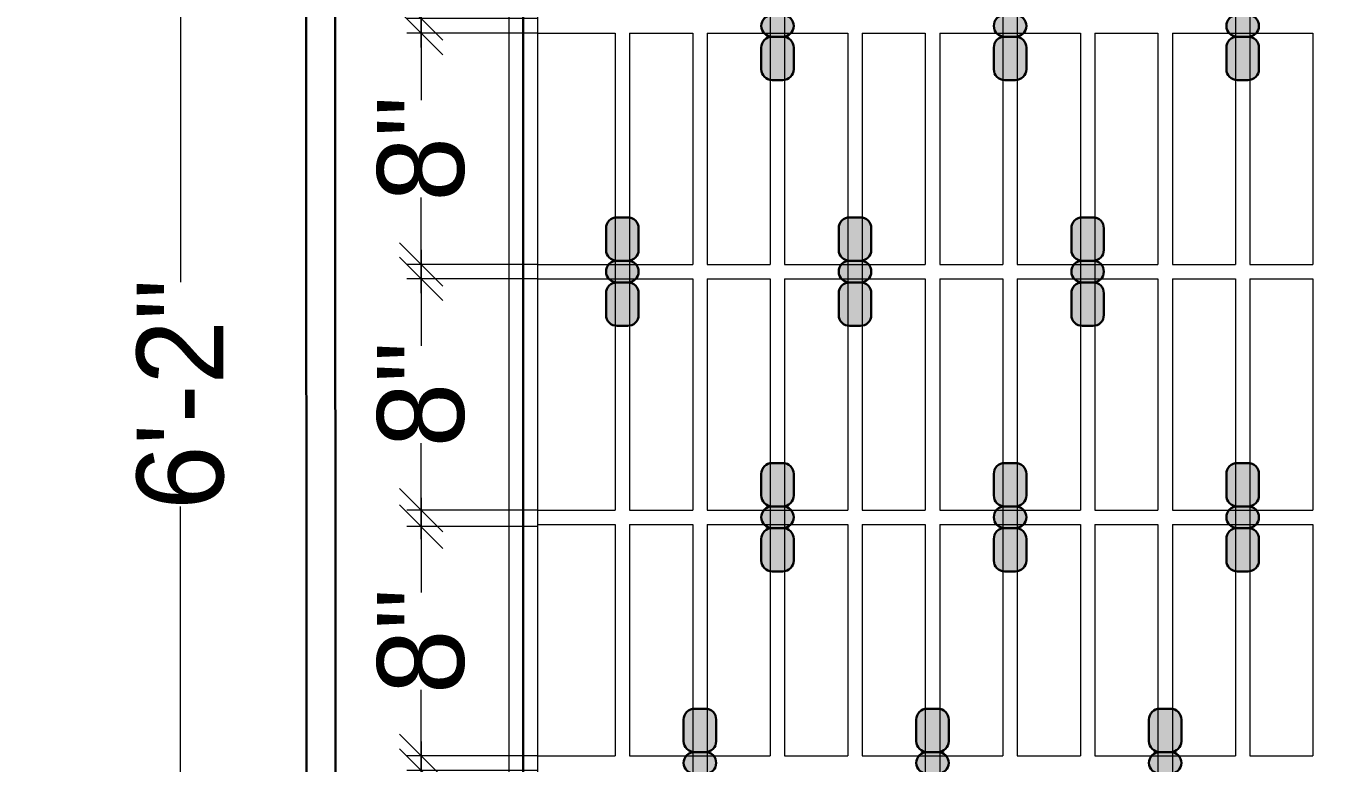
# Model space of a CAD drawing. Header units: millimetres. Extents: x 35877 to 3066687, y -650199 to -40525.
# Drawn here: x 147793.93 to 147838.66, y -180515.72 to -180490.22 of the extents above; entities that cross this region are included whole.
import ezdxf

# ---------------------------------------------------------------- set-up
doc = ezdxf.new("R2010")
doc.units = ezdxf.units.MM
doc.header["$MEASUREMENT"] = 0
doc.header["$PDMODE"] = 35
doc.linetypes.add('DASHED', pattern=[0.75, 0.5, -0.25])
doc.layers.get('Defpoints').update_dxf_attribs({"color": 220})
for name, color, linetype, lineweight in [('A8_FURNITURE', 32, 'Continuous', 30), ('Elevation 4.5', 206, 'Continuous', 5), ('FURNITURE', 32, 'Continuous', 9), ('furniture dimensions', 1, 'DASHED', 0), ('wall', 7, 'Continuous', 30)]:
    doc.layers.add(name, color=color, linetype=linetype, lineweight=lineweight)
doc.styles.add('century g', font='GOTHIC.TTF')
doc.dimstyles.new('Archana', dxfattribs={"dimtxt": 2, "dimasz": 0.75, "dimexe": 0.5, "dimexo": 0.5, "dimgap": 0, "dimtad": 0, "dimzin": 0, "dimdsep": 46, "dimlunit": 4, "dimtxsty": 'century g', "dimblk": 'OBLIQUE', "dimcen": 0, "dimdle": 1, "dimclrd": 256, "dimclre": 256, "dimclrt": 256, "dimadec": 0, "dimazin": 0, "dimtfac": 1, "dimtofl": 0, "dimtmove": 1, "dimatfit": 3, "dimfxl": 1, "dimfxlon": 1, "dimtolj": 1, "dimtzin": 0, "dimlwd": -1, "dimlwe": -1, "dimarcsym": 0})

# ---------------------------------------------------------------- blocks, each defined once
blk = doc.blocks.new('_Oblique')
at = {"layer": 'wall', "color": 0, "lineweight": -2}
blk.add_line((-0.5, -0.5), (0.5, 0.5), dxfattribs=at)
blk = doc.blocks.new('*D348')
at = {"layer": 'Defpoints', "color": 0, "linetype": 'Continuous', "lineweight": 0, "transparency": 16777216}
for p in [(147791.19, -180456.506), (147806.83, -180456.506), (147806.83, -180549.465)]:
    blk.add_point(p, dxfattribs=at)
at = {"layer": 'furniture dimensions', "color": 5, "linetype": 'Continuous', "transparency": 16777216}
for p, q in [((147791.19, -180455.506), (147791.19, -180499.117)), ((147795.19, -180456.506), (147790.69, -180456.506)), ((147791.19, -180550.465), (147791.19, -180506.853))]:
    blk.add_line(p, q, dxfattribs=at)
at = {"layer": 'furniture dimensions', "color": 5, "linetype": 'ByBlock', "transparency": 16777216}
blk.add_line((147795.19, -180549.465), (147790.69, -180549.465), dxfattribs=at)
at = {"layer": 'furniture dimensions', "color": 5, "linetype": 'Continuous', "transparency": 16777216, "xscale": 1.5, "yscale": 1.5, "zscale": 1.5}
for p, rotation in [((147791.19, -180456.506), 90), ((147791.19, -180549.465), 270)]:
    blk.add_blockref('_Oblique', p, dxfattribs=dict(at, rotation=rotation))
at = {"layer": 'furniture dimensions', "linetype": 'Continuous', "lineweight": 0, "transparency": 16777216, "insert": (147791.19, -180502.985), "char_height": 3, "attachment_point": 5, "rotation": 90, "style": 'century g'}
blk.add_mtext('\\A1;7\'-9"', dxfattribs=at)
blk = doc.blocks.new('*D350')
at = {"layer": 'Defpoints', "color": 0, "linetype": 'Continuous', "lineweight": 0, "transparency": 16777216}
for p in [(147813.63, -180465.971), (147799.281, -180539.965), (147813.846, -180539.965)]:
    blk.add_point(p, dxfattribs=at)
at = {"layer": 'furniture dimensions', "color": 5, "linetype": 'Continuous', "transparency": 16777216}
for p, q in [((147799.281, -180464.971), (147799.281, -180499.091)), ((147799.281, -180540.965), (147799.281, -180506.845)), ((147803.281, -180539.965), (147798.781, -180539.965))]:
    blk.add_line(p, q, dxfattribs=at)
at = {"layer": 'furniture dimensions', "color": 5, "linetype": 'ByBlock', "transparency": 16777216}
blk.add_line((147803.281, -180465.971), (147798.781, -180465.971), dxfattribs=at)
at = {"layer": 'furniture dimensions', "color": 5, "linetype": 'Continuous', "transparency": 16777216, "xscale": 1.5, "yscale": 1.5, "zscale": 1.5}
for p, rotation in [((147799.281, -180465.971), 90), ((147799.281, -180539.965), 270)]:
    blk.add_blockref('_Oblique', p, dxfattribs=dict(at, rotation=rotation))
at = {"layer": 'furniture dimensions', "linetype": 'Continuous', "lineweight": 0, "transparency": 16777216, "insert": (147799.281, -180502.968), "char_height": 3, "attachment_point": 5, "rotation": 90, "style": 'century g'}
blk.add_mtext('\\A1;6\'-2"', dxfattribs=at)
blk = doc.blocks.new('*D361')
at = {"layer": 'Defpoints', "color": 0, "linetype": 'Continuous', "lineweight": 0, "transparency": 16777216}
for p in [(147813.163, -180481.934), (147807.601, -180489.971), (147813.163, -180489.971)]:
    blk.add_point(p, dxfattribs=at)
at = {"layer": 'furniture dimensions', "color": 5, "linetype": 'Continuous', "transparency": 16777216}
for p, q in [((147807.601, -180480.934), (147807.601, -180484.269)), ((147807.601, -180490.971), (147807.601, -180487.636)), ((147811.601, -180489.971), (147807.101, -180489.971))]:
    blk.add_line(p, q, dxfattribs=at)
at = {"layer": 'furniture dimensions', "color": 5, "linetype": 'ByBlock', "transparency": 16777216}
blk.add_line((147811.601, -180481.934), (147807.101, -180481.934), dxfattribs=at)
at = {"layer": 'furniture dimensions', "color": 5, "linetype": 'Continuous', "transparency": 16777216, "xscale": 1.5, "yscale": 1.5, "zscale": 1.5}
for p, rotation in [((147807.601, -180481.934), 90), ((147807.601, -180489.971), 270)]:
    blk.add_blockref('_Oblique', p, dxfattribs=dict(at, rotation=rotation))
at = {"layer": 'furniture dimensions', "linetype": 'Continuous', "lineweight": 0, "transparency": 16777216, "insert": (147807.601, -180485.952), "char_height": 3, "attachment_point": 5, "rotation": 90, "style": 'century g'}
blk.add_mtext('\\A1;8"', dxfattribs=at)
blk = doc.blocks.new('*D362')
at = {"layer": 'Defpoints', "color": 0, "linetype": 'Continuous', "lineweight": 0, "transparency": 16777216}
for p in [(147812.971, -180481.971), (147807.601, -180489.971), (147812.971, -180489.971)]:
    blk.add_point(p, dxfattribs=at)
at = {"layer": 'furniture dimensions', "color": 5, "linetype": 'Continuous', "transparency": 16777216}
for p, q in [((147807.601, -180480.971), (147807.601, -180484.287)), ((147807.601, -180490.971), (147807.601, -180487.654)), ((147811.601, -180489.971), (147807.101, -180489.971))]:
    blk.add_line(p, q, dxfattribs=at)
at = {"layer": 'furniture dimensions', "color": 5, "linetype": 'ByBlock', "transparency": 16777216}
blk.add_line((147811.601, -180481.971), (147807.101, -180481.971), dxfattribs=at)
at = {"layer": 'furniture dimensions', "color": 5, "linetype": 'Continuous', "transparency": 16777216, "xscale": 1.5, "yscale": 1.5, "zscale": 1.5}
for p, rotation in [((147807.601, -180481.971), 90), ((147807.601, -180489.971), 270)]:
    blk.add_blockref('_Oblique', p, dxfattribs=dict(at, rotation=rotation))
at = {"layer": 'furniture dimensions', "linetype": 'Continuous', "lineweight": 0, "transparency": 16777216, "insert": (147807.601, -180485.971), "char_height": 3, "attachment_point": 5, "rotation": 90, "style": 'century g'}
blk.add_mtext('\\A1;8"', dxfattribs=at)
blk = doc.blocks.new('*D363')
at = {"layer": 'Defpoints', "color": 0, "linetype": 'Continuous', "lineweight": 0, "transparency": 16777216}
for p in [(147812.971, -180490.471), (147807.601, -180498.471), (147812.971, -180498.471)]:
    blk.add_point(p, dxfattribs=at)
at = {"layer": 'furniture dimensions', "color": 5, "linetype": 'Continuous', "transparency": 16777216}
for p, q in [((147807.601, -180489.471), (147807.601, -180492.787)), ((147807.601, -180499.471), (147807.601, -180496.154)), ((147811.601, -180498.471), (147807.101, -180498.471))]:
    blk.add_line(p, q, dxfattribs=at)
at = {"layer": 'furniture dimensions', "color": 5, "linetype": 'ByBlock', "transparency": 16777216}
blk.add_line((147811.601, -180490.471), (147807.101, -180490.471), dxfattribs=at)
at = {"layer": 'furniture dimensions', "color": 5, "linetype": 'Continuous', "transparency": 16777216, "xscale": 1.5, "yscale": 1.5, "zscale": 1.5}
for p, rotation in [((147807.601, -180490.471), 90), ((147807.601, -180498.471), 270)]:
    blk.add_blockref('_Oblique', p, dxfattribs=dict(at, rotation=rotation))
at = {"layer": 'furniture dimensions', "linetype": 'Continuous', "lineweight": 0, "transparency": 16777216, "insert": (147807.601, -180494.471), "char_height": 3, "attachment_point": 5, "rotation": 90, "style": 'century g'}
blk.add_mtext('\\A1;8"', dxfattribs=at)
blk = doc.blocks.new('*D364')
at = {"layer": 'Defpoints', "color": 0, "linetype": 'Continuous', "lineweight": 0, "transparency": 16777216}
for p in [(147812.943, -180498.971), (147807.601, -180506.971), (147812.971, -180506.971)]:
    blk.add_point(p, dxfattribs=at)
at = {"layer": 'furniture dimensions', "color": 5, "linetype": 'Continuous', "transparency": 16777216}
for p, q in [((147807.601, -180497.971), (147807.601, -180501.287)), ((147807.601, -180507.971), (147807.601, -180504.654)), ((147811.601, -180506.971), (147807.101, -180506.971))]:
    blk.add_line(p, q, dxfattribs=at)
at = {"layer": 'furniture dimensions', "color": 5, "linetype": 'ByBlock', "transparency": 16777216}
blk.add_line((147811.601, -180498.971), (147807.101, -180498.971), dxfattribs=at)
at = {"layer": 'furniture dimensions', "color": 5, "linetype": 'Continuous', "transparency": 16777216, "xscale": 1.5, "yscale": 1.5, "zscale": 1.5}
for p, rotation in [((147807.601, -180498.971), 90), ((147807.601, -180506.971), 270)]:
    blk.add_blockref('_Oblique', p, dxfattribs=dict(at, rotation=rotation))
at = {"layer": 'furniture dimensions', "linetype": 'Continuous', "lineweight": 0, "transparency": 16777216, "insert": (147807.601, -180502.971), "char_height": 3, "attachment_point": 5, "rotation": 90, "style": 'century g'}
blk.add_mtext('\\A1;8"', dxfattribs=at)
blk = doc.blocks.new('*D365')
at = {"layer": 'Defpoints', "color": 0, "linetype": 'Continuous', "lineweight": 0, "transparency": 16777216}
for p in [(147813.234, -180507.542), (147807.601, -180515.471), (147812.971, -180515.471)]:
    blk.add_point(p, dxfattribs=at)
at = {"layer": 'furniture dimensions', "color": 5, "linetype": 'Continuous', "transparency": 16777216}
for p, q in [((147807.601, -180506.542), (147807.601, -180509.823)), ((147807.601, -180516.471), (147807.601, -180513.19)), ((147811.601, -180515.471), (147807.101, -180515.471))]:
    blk.add_line(p, q, dxfattribs=at)
at = {"layer": 'furniture dimensions', "color": 5, "linetype": 'ByBlock', "transparency": 16777216}
blk.add_line((147811.601, -180507.542), (147807.101, -180507.542), dxfattribs=at)
at = {"layer": 'furniture dimensions', "color": 5, "linetype": 'Continuous', "transparency": 16777216, "xscale": 1.5, "yscale": 1.5, "zscale": 1.5}
for p, rotation in [((147807.601, -180507.542), 90), ((147807.601, -180515.471), 270)]:
    blk.add_blockref('_Oblique', p, dxfattribs=dict(at, rotation=rotation))
at = {"layer": 'furniture dimensions', "linetype": 'Continuous', "lineweight": 0, "transparency": 16777216, "insert": (147807.601, -180511.506), "char_height": 3, "attachment_point": 5, "rotation": 90, "style": 'century g'}
blk.add_mtext('\\A1;8"', dxfattribs=at)
blk = doc.blocks.new('*D366')
at = {"layer": 'Defpoints', "color": 0, "linetype": 'Continuous', "lineweight": 0, "transparency": 16777216}
for p in [(147812.971, -180515.971), (147807.601, -180523.971), (147812.971, -180523.971)]:
    blk.add_point(p, dxfattribs=at)
at = {"layer": 'furniture dimensions', "color": 5, "linetype": 'Continuous', "transparency": 16777216}
for p, q in [((147807.601, -180514.971), (147807.601, -180518.287)), ((147807.601, -180524.971), (147807.601, -180521.654)), ((147811.601, -180523.971), (147807.101, -180523.971))]:
    blk.add_line(p, q, dxfattribs=at)
at = {"layer": 'furniture dimensions', "color": 5, "linetype": 'ByBlock', "transparency": 16777216}
blk.add_line((147811.601, -180515.971), (147807.101, -180515.971), dxfattribs=at)
at = {"layer": 'furniture dimensions', "color": 5, "linetype": 'Continuous', "transparency": 16777216, "xscale": 1.5, "yscale": 1.5, "zscale": 1.5}
for p, rotation in [((147807.601, -180515.971), 90), ((147807.601, -180523.971), 270)]:
    blk.add_blockref('_Oblique', p, dxfattribs=dict(at, rotation=rotation))
at = {"layer": 'furniture dimensions', "linetype": 'Continuous', "lineweight": 0, "transparency": 16777216, "insert": (147807.601, -180519.971), "char_height": 3, "attachment_point": 5, "rotation": 90, "style": 'century g'}
blk.add_mtext('\\A1;8"', dxfattribs=at)

msp = doc.modelspace()

# ---------------------------------------------------------------- hatches: boundary and pattern name
at = {"layer": 'A8_FURNITURE', "lineweight": 0, "true_color": 0x939598, "transparency": 33554687}
h = msp.add_hatch(color=252, dxfattribs=at)
h.dxf.hatch_style = 1
edge = h.paths.add_edge_path()
edge.add_line((147819.739, -180488.346), (147820.114, -180488.346))
edge.add_arc((147820.114, -180488.721), 0.375, 0, 90, ccw=False)
edge.add_line((147820.489, -180488.721), (147820.489, -180489.471))
edge.add_arc((147820.114, -180489.471), 0.375, -90, 0, ccw=False)
edge.add_line((147820.114, -180489.846), (147819.739, -180489.846))
edge.add_arc((147819.739, -180489.471), 0.375, 180, 270, ccw=False)
edge.add_line((147819.364, -180489.471), (147819.364, -180488.721))
edge.add_arc((147819.739, -180488.721), 0.375, 90, 180, ccw=False)
edge = h.paths.add_edge_path()
edge.add_line((147819.739, -180489.846), (147820.114, -180489.846))
edge.add_arc((147820.114, -180490.221), 0.375, 0, 90, ccw=False)
edge.add_arc((147820.114, -180490.221), 0.375, -90, 0, ccw=False)
edge.add_line((147820.114, -180490.596), (147819.739, -180490.596))
edge.add_arc((147819.739, -180490.221), 0.375, 180, 270, ccw=False)
edge.add_arc((147819.739, -180490.221), 0.375, 90, 180, ccw=False)
edge = h.paths.add_edge_path()
edge.add_line((147819.739, -180490.596), (147820.114, -180490.596))
edge.add_arc((147820.114, -180490.971), 0.375, 0, 90, ccw=False)
edge.add_line((147820.489, -180490.971), (147820.489, -180491.721))
edge.add_arc((147820.114, -180491.721), 0.375, -90, 0, ccw=False)
edge.add_line((147820.114, -180492.096), (147819.739, -180492.096))
edge.add_arc((147819.739, -180491.721), 0.375, 180, 270, ccw=False)
edge.add_line((147819.364, -180491.721), (147819.364, -180490.971))
edge.add_arc((147819.739, -180490.971), 0.375, 90, 180, ccw=False)
h = msp.add_hatch(color=252, dxfattribs=at)
h.dxf.hatch_style = 1
edge = h.paths.add_edge_path()
edge.add_line((147827.786, -180488.346), (147828.161, -180488.346))
edge.add_arc((147828.161, -180488.721), 0.375, 0, 90, ccw=False)
edge.add_line((147828.536, -180488.721), (147828.536, -180489.471))
edge.add_arc((147828.161, -180489.471), 0.375, -90, 0, ccw=False)
edge.add_line((147828.161, -180489.846), (147827.786, -180489.846))
edge.add_arc((147827.786, -180489.471), 0.375, 180, 270, ccw=False)
edge.add_line((147827.411, -180489.471), (147827.411, -180488.721))
edge.add_arc((147827.786, -180488.721), 0.375, 90, 180, ccw=False)
edge = h.paths.add_edge_path()
edge.add_line((147827.786, -180489.846), (147828.161, -180489.846))
edge.add_arc((147828.161, -180490.221), 0.375, 0, 90, ccw=False)
edge.add_arc((147828.161, -180490.221), 0.375, -90, 0, ccw=False)
edge.add_line((147828.161, -180490.596), (147827.786, -180490.596))
edge.add_arc((147827.786, -180490.221), 0.375, 180, 270, ccw=False)
edge.add_arc((147827.786, -180490.221), 0.375, 90, 180, ccw=False)
edge = h.paths.add_edge_path()
edge.add_line((147827.786, -180490.596), (147828.161, -180490.596))
edge.add_arc((147828.161, -180490.971), 0.375, 0, 90, ccw=False)
edge.add_line((147828.536, -180490.971), (147828.536, -180491.721))
edge.add_arc((147828.161, -180491.721), 0.375, -90, 0, ccw=False)
edge.add_line((147828.161, -180492.096), (147827.786, -180492.096))
edge.add_arc((147827.786, -180491.721), 0.375, 180, 270, ccw=False)
edge.add_line((147827.411, -180491.721), (147827.411, -180490.971))
edge.add_arc((147827.786, -180490.971), 0.375, 90, 180, ccw=False)
h = msp.add_hatch(color=252, dxfattribs=at)
h.dxf.hatch_style = 1
edge = h.paths.add_edge_path()
edge.add_line((147835.832, -180488.346), (147836.207, -180488.346))
edge.add_arc((147836.207, -180488.721), 0.375, 0, 90, ccw=False)
edge.add_line((147836.582, -180488.721), (147836.582, -180489.471))
edge.add_arc((147836.207, -180489.471), 0.375, -90, 0, ccw=False)
edge.add_line((147836.207, -180489.846), (147835.832, -180489.846))
edge.add_arc((147835.832, -180489.471), 0.375, 180, 270, ccw=False)
edge.add_line((147835.457, -180489.471), (147835.457, -180488.721))
edge.add_arc((147835.832, -180488.721), 0.375, 90, 180, ccw=False)
edge = h.paths.add_edge_path()
edge.add_line((147835.832, -180489.846), (147836.207, -180489.846))
edge.add_arc((147836.207, -180490.221), 0.375, 0, 90, ccw=False)
edge.add_arc((147836.207, -180490.221), 0.375, -90, 0, ccw=False)
edge.add_line((147836.207, -180490.596), (147835.832, -180490.596))
edge.add_arc((147835.832, -180490.221), 0.375, 180, 270, ccw=False)
edge.add_arc((147835.832, -180490.221), 0.375, 90, 180, ccw=False)
edge = h.paths.add_edge_path()
edge.add_line((147835.832, -180490.596), (147836.207, -180490.596))
edge.add_arc((147836.207, -180490.971), 0.375, 0, 90, ccw=False)
edge.add_line((147836.582, -180490.971), (147836.582, -180491.721))
edge.add_arc((147836.207, -180491.721), 0.375, -90, 0, ccw=False)
edge.add_line((147836.207, -180492.096), (147835.832, -180492.096))
edge.add_arc((147835.832, -180491.721), 0.375, 180, 270, ccw=False)
edge.add_line((147835.457, -180491.721), (147835.457, -180490.971))
edge.add_arc((147835.832, -180490.971), 0.375, 90, 180, ccw=False)
h = msp.add_hatch(color=252, dxfattribs=at)
h.dxf.hatch_style = 1
edge = h.paths.add_edge_path()
edge.add_line((147814.375, -180496.846), (147814.75, -180496.846))
edge.add_arc((147814.75, -180497.221), 0.375, 0, 90, ccw=False)
edge.add_line((147815.125, -180497.221), (147815.125, -180497.971))
edge.add_arc((147814.75, -180497.971), 0.375, -90, 0, ccw=False)
edge.add_line((147814.75, -180498.346), (147814.375, -180498.346))
edge.add_arc((147814.375, -180497.971), 0.375, 180, 270, ccw=False)
edge.add_line((147814, -180497.971), (147814, -180497.221))
edge.add_arc((147814.375, -180497.221), 0.375, 90, 180, ccw=False)
edge = h.paths.add_edge_path()
edge.add_line((147814.375, -180498.346), (147814.75, -180498.346))
edge.add_arc((147814.75, -180498.721), 0.375, 0, 90, ccw=False)
edge.add_arc((147814.75, -180498.721), 0.375, -90, 0, ccw=False)
edge.add_line((147814.75, -180499.096), (147814.375, -180499.096))
edge.add_arc((147814.375, -180498.721), 0.375, 180, 270, ccw=False)
edge.add_arc((147814.375, -180498.721), 0.375, 90, 180, ccw=False)
edge = h.paths.add_edge_path()
edge.add_line((147814.375, -180499.096), (147814.75, -180499.096))
edge.add_arc((147814.75, -180499.471), 0.375, 0, 90, ccw=False)
edge.add_line((147815.125, -180499.471), (147815.125, -180500.221))
edge.add_arc((147814.75, -180500.221), 0.375, -90, 0, ccw=False)
edge.add_line((147814.75, -180500.596), (147814.375, -180500.596))
edge.add_arc((147814.375, -180500.221), 0.375, 180, 270, ccw=False)
edge.add_line((147814, -180500.221), (147814, -180499.471))
edge.add_arc((147814.375, -180499.471), 0.375, 90, 180, ccw=False)
h = msp.add_hatch(color=252, dxfattribs=at)
h.dxf.hatch_style = 1
edge = h.paths.add_edge_path()
edge.add_line((147822.422, -180496.846), (147822.797, -180496.846))
edge.add_arc((147822.797, -180497.221), 0.375, 0, 90, ccw=False)
edge.add_line((147823.172, -180497.221), (147823.172, -180497.971))
edge.add_arc((147822.797, -180497.971), 0.375, -90, 0, ccw=False)
edge.add_line((147822.797, -180498.346), (147822.422, -180498.346))
edge.add_arc((147822.422, -180497.971), 0.375, 180, 270, ccw=False)
edge.add_line((147822.047, -180497.971), (147822.047, -180497.221))
edge.add_arc((147822.422, -180497.221), 0.375, 90, 180, ccw=False)
edge = h.paths.add_edge_path()
edge.add_line((147822.422, -180498.346), (147822.797, -180498.346))
edge.add_arc((147822.797, -180498.721), 0.375, 0, 90, ccw=False)
edge.add_arc((147822.797, -180498.721), 0.375, -90, 0, ccw=False)
edge.add_line((147822.797, -180499.096), (147822.422, -180499.096))
edge.add_arc((147822.422, -180498.721), 0.375, 180, 270, ccw=False)
edge.add_arc((147822.422, -180498.721), 0.375, 90, 180, ccw=False)
edge = h.paths.add_edge_path()
edge.add_line((147822.422, -180499.096), (147822.797, -180499.096))
edge.add_arc((147822.797, -180499.471), 0.375, 0, 90, ccw=False)
edge.add_line((147823.172, -180499.471), (147823.172, -180500.221))
edge.add_arc((147822.797, -180500.221), 0.375, -90, 0, ccw=False)
edge.add_line((147822.797, -180500.596), (147822.422, -180500.596))
edge.add_arc((147822.422, -180500.221), 0.375, 180, 270, ccw=False)
edge.add_line((147822.047, -180500.221), (147822.047, -180499.471))
edge.add_arc((147822.422, -180499.471), 0.375, 90, 180, ccw=False)
h = msp.add_hatch(color=252, dxfattribs=at)
h.dxf.hatch_style = 1
edge = h.paths.add_edge_path()
edge.add_line((147830.468, -180496.846), (147830.843, -180496.846))
edge.add_arc((147830.843, -180497.221), 0.375, 0, 90, ccw=False)
edge.add_line((147831.218, -180497.221), (147831.218, -180497.971))
edge.add_arc((147830.843, -180497.971), 0.375, -90, 0, ccw=False)
edge.add_line((147830.843, -180498.346), (147830.468, -180498.346))
edge.add_arc((147830.468, -180497.971), 0.375, 180, 270, ccw=False)
edge.add_line((147830.093, -180497.971), (147830.093, -180497.221))
edge.add_arc((147830.468, -180497.221), 0.375, 90, 180, ccw=False)
edge = h.paths.add_edge_path()
edge.add_line((147830.468, -180498.346), (147830.843, -180498.346))
edge.add_arc((147830.843, -180498.721), 0.375, 0, 90, ccw=False)
edge.add_arc((147830.843, -180498.721), 0.375, -90, 0, ccw=False)
edge.add_line((147830.843, -180499.096), (147830.468, -180499.096))
edge.add_arc((147830.468, -180498.721), 0.375, 180, 270, ccw=False)
edge.add_arc((147830.468, -180498.721), 0.375, 90, 180, ccw=False)
edge = h.paths.add_edge_path()
edge.add_line((147830.468, -180499.096), (147830.843, -180499.096))
edge.add_arc((147830.843, -180499.471), 0.375, 0, 90, ccw=False)
edge.add_line((147831.218, -180499.471), (147831.218, -180500.221))
edge.add_arc((147830.843, -180500.221), 0.375, -90, 0, ccw=False)
edge.add_line((147830.843, -180500.596), (147830.468, -180500.596))
edge.add_arc((147830.468, -180500.221), 0.375, 180, 270, ccw=False)
edge.add_line((147830.093, -180500.221), (147830.093, -180499.471))
edge.add_arc((147830.468, -180499.471), 0.375, 90, 180, ccw=False)
h = msp.add_hatch(color=252, dxfattribs=at)
h.dxf.hatch_style = 1
edge = h.paths.add_edge_path()
edge.add_line((147819.739, -180509.09), (147820.114, -180509.09))
edge.add_arc((147820.114, -180508.715), 0.375, 270, 360)
edge.add_line((147820.489, -180508.715), (147820.489, -180507.965))
edge.add_arc((147820.114, -180507.965), 0.375, 360, 450)
edge.add_line((147820.114, -180507.59), (147819.739, -180507.59))
edge.add_arc((147819.739, -180507.965), 0.375, 90, 180)
edge.add_line((147819.364, -180507.965), (147819.364, -180508.715))
edge.add_arc((147819.739, -180508.715), 0.375, 180, 270)
edge = h.paths.add_edge_path()
edge.add_line((147819.739, -180507.59), (147820.114, -180507.59))
edge.add_arc((147820.114, -180507.215), 0.375, 270, 360)
edge.add_arc((147820.114, -180507.215), 0.375, 360, 450)
edge.add_line((147820.114, -180506.84), (147819.739, -180506.84))
edge.add_arc((147819.739, -180507.215), 0.375, 90, 180)
edge.add_arc((147819.739, -180507.215), 0.375, 180, 270)
edge = h.paths.add_edge_path()
edge.add_line((147819.739, -180506.84), (147820.114, -180506.84))
edge.add_arc((147820.114, -180506.465), 0.375, 270, 360)
edge.add_line((147820.489, -180506.465), (147820.489, -180505.715))
edge.add_arc((147820.114, -180505.715), 0.375, 360, 450)
edge.add_line((147820.114, -180505.34), (147819.739, -180505.34))
edge.add_arc((147819.739, -180505.715), 0.375, 90, 180)
edge.add_line((147819.364, -180505.715), (147819.364, -180506.465))
edge.add_arc((147819.739, -180506.465), 0.375, 180, 270)
h = msp.add_hatch(color=252, dxfattribs=at)
h.dxf.hatch_style = 1
edge = h.paths.add_edge_path()
edge.add_line((147827.786, -180509.09), (147828.161, -180509.09))
edge.add_arc((147828.161, -180508.715), 0.375, 270, 360)
edge.add_line((147828.536, -180508.715), (147828.536, -180507.965))
edge.add_arc((147828.161, -180507.965), 0.375, 360, 450)
edge.add_line((147828.161, -180507.59), (147827.786, -180507.59))
edge.add_arc((147827.786, -180507.965), 0.375, 90, 180)
edge.add_line((147827.411, -180507.965), (147827.411, -180508.715))
edge.add_arc((147827.786, -180508.715), 0.375, 180, 270)
edge = h.paths.add_edge_path()
edge.add_line((147827.786, -180507.59), (147828.161, -180507.59))
edge.add_arc((147828.161, -180507.215), 0.375, 270, 360)
edge.add_arc((147828.161, -180507.215), 0.375, 360, 450)
edge.add_line((147828.161, -180506.84), (147827.786, -180506.84))
edge.add_arc((147827.786, -180507.215), 0.375, 90, 180)
edge.add_arc((147827.786, -180507.215), 0.375, 180, 270)
edge = h.paths.add_edge_path()
edge.add_line((147827.786, -180506.84), (147828.161, -180506.84))
edge.add_arc((147828.161, -180506.465), 0.375, 270, 360)
edge.add_line((147828.536, -180506.465), (147828.536, -180505.715))
edge.add_arc((147828.161, -180505.715), 0.375, 360, 450)
edge.add_line((147828.161, -180505.34), (147827.786, -180505.34))
edge.add_arc((147827.786, -180505.715), 0.375, 90, 180)
edge.add_line((147827.411, -180505.715), (147827.411, -180506.465))
edge.add_arc((147827.786, -180506.465), 0.375, 180, 270)
h = msp.add_hatch(color=252, dxfattribs=at)
h.dxf.hatch_style = 1
edge = h.paths.add_edge_path()
edge.add_line((147835.832, -180509.09), (147836.207, -180509.09))
edge.add_arc((147836.207, -180508.715), 0.375, 270, 360)
edge.add_line((147836.582, -180508.715), (147836.582, -180507.965))
edge.add_arc((147836.207, -180507.965), 0.375, 360, 450)
edge.add_line((147836.207, -180507.59), (147835.832, -180507.59))
edge.add_arc((147835.832, -180507.965), 0.375, 90, 180)
edge.add_line((147835.457, -180507.965), (147835.457, -180508.715))
edge.add_arc((147835.832, -180508.715), 0.375, 180, 270)
edge = h.paths.add_edge_path()
edge.add_line((147835.832, -180507.59), (147836.207, -180507.59))
edge.add_arc((147836.207, -180507.215), 0.375, 270, 360)
edge.add_arc((147836.207, -180507.215), 0.375, 360, 450)
edge.add_line((147836.207, -180506.84), (147835.832, -180506.84))
edge.add_arc((147835.832, -180507.215), 0.375, 90, 180)
edge.add_arc((147835.832, -180507.215), 0.375, 180, 270)
edge = h.paths.add_edge_path()
edge.add_line((147835.832, -180506.84), (147836.207, -180506.84))
edge.add_arc((147836.207, -180506.465), 0.375, 270, 360)
edge.add_line((147836.582, -180506.465), (147836.582, -180505.715))
edge.add_arc((147836.207, -180505.715), 0.375, 360, 450)
edge.add_line((147836.207, -180505.34), (147835.832, -180505.34))
edge.add_arc((147835.832, -180505.715), 0.375, 90, 180)
edge.add_line((147835.457, -180505.715), (147835.457, -180506.465))
edge.add_arc((147835.832, -180506.465), 0.375, 180, 270)
h = msp.add_hatch(color=252, dxfattribs=at)
h.dxf.hatch_style = 1
edge = h.paths.add_edge_path()
edge.add_line((147817.057, -180517.59), (147817.432, -180517.59))
edge.add_arc((147817.432, -180517.215), 0.375, 270, 360)
edge.add_line((147817.807, -180517.215), (147817.807, -180516.465))
edge.add_arc((147817.432, -180516.465), 0.375, 360, 450)
edge.add_line((147817.432, -180516.09), (147817.057, -180516.09))
edge.add_arc((147817.057, -180516.465), 0.375, 90, 180)
edge.add_line((147816.682, -180516.465), (147816.682, -180517.215))
edge.add_arc((147817.057, -180517.215), 0.375, 180, 270)
edge = h.paths.add_edge_path()
edge.add_line((147817.057, -180516.09), (147817.432, -180516.09))
edge.add_arc((147817.432, -180515.715), 0.375, 270, 360)
edge.add_arc((147817.432, -180515.715), 0.375, 360, 450)
edge.add_line((147817.432, -180515.34), (147817.057, -180515.34))
edge.add_arc((147817.057, -180515.715), 0.375, 90, 180)
edge.add_arc((147817.057, -180515.715), 0.375, 180, 270)
edge = h.paths.add_edge_path()
edge.add_line((147817.057, -180515.34), (147817.432, -180515.34))
edge.add_arc((147817.432, -180514.965), 0.375, 270, 360)
edge.add_line((147817.807, -180514.965), (147817.807, -180514.215))
edge.add_arc((147817.432, -180514.215), 0.375, 360, 450)
edge.add_line((147817.432, -180513.84), (147817.057, -180513.84))
edge.add_arc((147817.057, -180514.215), 0.375, 90, 180)
edge.add_line((147816.682, -180514.215), (147816.682, -180514.965))
edge.add_arc((147817.057, -180514.965), 0.375, 180, 270)
h = msp.add_hatch(color=252, dxfattribs=at)
h.dxf.hatch_style = 1
edge = h.paths.add_edge_path()
edge.add_line((147825.104, -180517.59), (147825.479, -180517.59))
edge.add_arc((147825.479, -180517.215), 0.375, 270, 360)
edge.add_line((147825.854, -180517.215), (147825.854, -180516.465))
edge.add_arc((147825.479, -180516.465), 0.375, 360, 450)
edge.add_line((147825.479, -180516.09), (147825.104, -180516.09))
edge.add_arc((147825.104, -180516.465), 0.375, 90, 180)
edge.add_line((147824.729, -180516.465), (147824.729, -180517.215))
edge.add_arc((147825.104, -180517.215), 0.375, 180, 270)
edge = h.paths.add_edge_path()
edge.add_line((147825.104, -180516.09), (147825.479, -180516.09))
edge.add_arc((147825.479, -180515.715), 0.375, 270, 360)
edge.add_arc((147825.479, -180515.715), 0.375, 360, 450)
edge.add_line((147825.479, -180515.34), (147825.104, -180515.34))
edge.add_arc((147825.104, -180515.715), 0.375, 90, 180)
edge.add_arc((147825.104, -180515.715), 0.375, 180, 270)
edge = h.paths.add_edge_path()
edge.add_line((147825.104, -180515.34), (147825.479, -180515.34))
edge.add_arc((147825.479, -180514.965), 0.375, 270, 360)
edge.add_line((147825.854, -180514.965), (147825.854, -180514.215))
edge.add_arc((147825.479, -180514.215), 0.375, 360, 450)
edge.add_line((147825.479, -180513.84), (147825.104, -180513.84))
edge.add_arc((147825.104, -180514.215), 0.375, 90, 180)
edge.add_line((147824.729, -180514.215), (147824.729, -180514.965))
edge.add_arc((147825.104, -180514.965), 0.375, 180, 270)
h = msp.add_hatch(color=252, dxfattribs=at)
h.dxf.hatch_style = 1
edge = h.paths.add_edge_path()
edge.add_line((147833.15, -180517.59), (147833.525, -180517.59))
edge.add_arc((147833.525, -180517.215), 0.375, 270, 360)
edge.add_line((147833.9, -180517.215), (147833.9, -180516.465))
edge.add_arc((147833.525, -180516.465), 0.375, 360, 450)
edge.add_line((147833.525, -180516.09), (147833.15, -180516.09))
edge.add_arc((147833.15, -180516.465), 0.375, 90, 180)
edge.add_line((147832.775, -180516.465), (147832.775, -180517.215))
edge.add_arc((147833.15, -180517.215), 0.375, 180, 270)
edge = h.paths.add_edge_path()
edge.add_line((147833.15, -180516.09), (147833.525, -180516.09))
edge.add_arc((147833.525, -180515.715), 0.375, 270, 360)
edge.add_arc((147833.525, -180515.715), 0.375, 360, 450)
edge.add_line((147833.525, -180515.34), (147833.15, -180515.34))
edge.add_arc((147833.15, -180515.715), 0.375, 90, 180)
edge.add_arc((147833.15, -180515.715), 0.375, 180, 270)
edge = h.paths.add_edge_path()
edge.add_line((147833.15, -180515.34), (147833.525, -180515.34))
edge.add_arc((147833.525, -180514.965), 0.375, 270, 360)
edge.add_line((147833.9, -180514.965), (147833.9, -180514.215))
edge.add_arc((147833.525, -180514.215), 0.375, 360, 450)
edge.add_line((147833.525, -180513.84), (147833.15, -180513.84))
edge.add_arc((147833.15, -180514.215), 0.375, 90, 180)
edge.add_line((147832.775, -180514.215), (147832.775, -180514.965))
edge.add_arc((147833.15, -180514.965), 0.375, 180, 270)

# ---------------------------------------------------------------- linework, layer by layer
at = {"layer": 'A8_FURNITURE', "color": 18, "lineweight": 0, "true_color": 0x000000, "transparency": 33554687}
for p, q in [((147819.676, -180481.971), (147819.676, -180498.471)), ((147820.176, -180481.971), (147820.176, -180498.471)), ((147827.722, -180481.971), (147827.722, -180498.471)), ((147828.222, -180481.971), (147828.222, -180498.471)), ((147835.769, -180481.971), (147835.769, -180498.471)), ((147836.269, -180481.971), (147836.269, -180498.471)), ((147811.63, -180490.471), (147814.312, -180490.471)), ((147814.312, -180490.471), (147814.312, -180506.971)), ((147814.812, -180490.471), (147816.994, -180490.471)), ((147814.812, -180490.471), (147814.812, -180506.971)), ((147816.994, -180490.471), (147816.994, -180498.471)), ((147817.494, -180490.471), (147822.358, -180490.471)), ((147817.494, -180490.471), (147817.494, -180498.471)), ((147822.358, -180490.471), (147822.358, -180506.971)), ((147822.858, -180490.471), (147825.04, -180490.471)), ((147822.858, -180490.471), (147822.858, -180506.971)), ((147825.04, -180490.471), (147825.04, -180498.471)), ((147825.54, -180490.471), (147825.54, -180498.471)), ((147825.54, -180490.471), (147830.405, -180490.471)), ((147830.405, -180490.471), (147830.405, -180506.971)), ((147830.905, -180490.471), (147833.087, -180490.471)), ((147830.905, -180490.471), (147830.905, -180506.971)), ((147833.087, -180490.471), (147833.087, -180498.471)), ((147833.587, -180490.471), (147838.451, -180490.471)), ((147833.587, -180490.471), (147833.587, -180498.471)), ((147838.451, -180490.471), (147838.451, -180498.471)), ((147811.63, -180498.471), (147816.994, -180498.471)), ((147817.494, -180498.471), (147819.676, -180498.471)), ((147820.176, -180498.471), (147825.04, -180498.471)), ((147825.54, -180498.471), (147827.722, -180498.471)), ((147828.222, -180498.471), (147833.087, -180498.471)), ((147833.587, -180498.471), (147835.769, -180498.471)), ((147836.269, -180498.471), (147838.451, -180498.471)), ((147811.63, -180498.971), (147816.994, -180498.971)), ((147816.994, -180498.971), (147816.994, -180506.971)), ((147817.494, -180498.971), (147819.676, -180498.971)), ((147817.494, -180498.971), (147817.494, -180506.971)), ((147819.676, -180498.971), (147819.676, -180515.471)), ((147820.176, -180498.971), (147820.176, -180515.471)), ((147820.176, -180498.971), (147825.04, -180498.971)), ((147825.04, -180498.971), (147825.04, -180506.971)), ((147825.54, -180498.971), (147827.722, -180498.971)), ((147825.54, -180498.971), (147825.54, -180506.971)), ((147827.722, -180498.971), (147827.722, -180515.471)), ((147828.222, -180498.971), (147833.087, -180498.971)), ((147828.222, -180498.971), (147828.222, -180515.471)), ((147833.087, -180498.971), (147833.087, -180506.971)), ((147833.587, -180498.971), (147835.769, -180498.971)), ((147833.587, -180498.971), (147833.587, -180506.971)), ((147835.769, -180498.971), (147835.769, -180515.471)), ((147836.269, -180498.971), (147838.451, -180498.971)), ((147836.269, -180498.971), (147836.269, -180515.471)), ((147838.451, -180498.971), (147838.451, -180506.971)), ((147811.63, -180506.971), (147814.312, -180506.971)), ((147814.812, -180506.971), (147816.994, -180506.971)), ((147817.494, -180506.971), (147822.358, -180506.971)), ((147822.858, -180506.971), (147825.04, -180506.971)), ((147825.54, -180506.971), (147830.405, -180506.971)), ((147830.905, -180506.971), (147833.087, -180506.971)), ((147833.587, -180506.971), (147838.451, -180506.971)), ((147811.63, -180507.471), (147814.312, -180507.471)), ((147814.312, -180507.471), (147814.312, -180515.471)), ((147814.812, -180507.471), (147814.812, -180515.471)), ((147814.812, -180507.471), (147816.994, -180507.471)), ((147816.994, -180507.471), (147816.994, -180523.971)), ((147817.494, -180507.471), (147822.358, -180507.471)), ((147817.494, -180507.471), (147817.494, -180523.971)), ((147822.358, -180507.471), (147822.358, -180515.471)), ((147822.858, -180507.471), (147825.04, -180507.471)), ((147822.858, -180507.471), (147822.858, -180515.471)), ((147825.04, -180507.471), (147825.04, -180523.971)), ((147825.54, -180507.471), (147830.405, -180507.471)), ((147825.54, -180507.471), (147825.54, -180523.971)), ((147830.405, -180507.471), (147830.405, -180515.471)), ((147830.905, -180507.471), (147830.905, -180515.471)), ((147830.905, -180507.471), (147833.087, -180507.471)), ((147833.087, -180507.471), (147833.087, -180523.971)), ((147833.587, -180507.471), (147838.451, -180507.471)), ((147833.587, -180507.471), (147833.587, -180523.971)), ((147838.451, -180507.471), (147838.451, -180515.471)), ((147811.63, -180515.471), (147814.312, -180515.471)), ((147814.812, -180515.471), (147819.676, -180515.471)), ((147820.176, -180515.471), (147822.358, -180515.471)), ((147822.858, -180515.471), (147827.722, -180515.471)), ((147828.222, -180515.471), (147830.405, -180515.471)), ((147830.905, -180515.471), (147835.769, -180515.471)), ((147836.269, -180515.471), (147838.451, -180515.471))]:
    msp.add_line(p, q, dxfattribs=at)
msp.add_lwpolyline([(147843.627, -180495.366), (147843.627, -180468.471, 0.414214), (147841.627, -180466.471), (147813.63, -180466.471, 0.414214), (147811.63, -180468.471), (147811.63, -180537.465, 0.414214), (147813.63, -180539.465), (147841.627, -180539.465, 0.414214), (147843.627, -180537.465), (147843.627, -180534.566)], format="xyb", dxfattribs=at)
at = {"layer": 'A8_FURNITURE', "color": 18, "lineweight": 30, "true_color": 0x000000, "transparency": 33554687}
for points in [[(147819.739, -180489.846), (147820.114, -180489.846, -0.414214), (147820.489, -180490.221), (147820.489, -180490.221, -0.414214), (147820.114, -180490.596), (147819.739, -180490.596, -0.414214), (147819.364, -180490.221), (147819.364, -180490.221, -0.414214)], [(147827.786, -180489.846), (147828.161, -180489.846, -0.414214), (147828.536, -180490.221), (147828.536, -180490.221, -0.414214), (147828.161, -180490.596), (147827.786, -180490.596, -0.414214), (147827.411, -180490.221), (147827.411, -180490.221, -0.414214)], [(147835.832, -180489.846), (147836.207, -180489.846, -0.414214), (147836.582, -180490.221), (147836.582, -180490.221, -0.414214), (147836.207, -180490.596), (147835.832, -180490.596, -0.414214), (147835.457, -180490.221), (147835.457, -180490.221, -0.414214)], [(147819.739, -180490.596), (147820.114, -180490.596, -0.414214), (147820.489, -180490.971), (147820.489, -180491.721, -0.414214), (147820.114, -180492.096), (147819.739, -180492.096, -0.414214), (147819.364, -180491.721), (147819.364, -180490.971, -0.414214)], [(147827.786, -180490.596), (147828.161, -180490.596, -0.414214), (147828.536, -180490.971), (147828.536, -180491.721, -0.414214), (147828.161, -180492.096), (147827.786, -180492.096, -0.414214), (147827.411, -180491.721), (147827.411, -180490.971, -0.414214)], [(147835.832, -180490.596), (147836.207, -180490.596, -0.414214), (147836.582, -180490.971), (147836.582, -180491.721, -0.414214), (147836.207, -180492.096), (147835.832, -180492.096, -0.414214), (147835.457, -180491.721), (147835.457, -180490.971, -0.414214)], [(147814.375, -180496.846), (147814.75, -180496.846, -0.414214), (147815.125, -180497.221), (147815.125, -180497.971, -0.414214), (147814.75, -180498.346), (147814.375, -180498.346, -0.414214), (147814, -180497.971), (147814, -180497.221, -0.414214)], [(147822.422, -180496.846), (147822.797, -180496.846, -0.414214), (147823.172, -180497.221), (147823.172, -180497.971, -0.414214), (147822.797, -180498.346), (147822.422, -180498.346, -0.414214), (147822.047, -180497.971), (147822.047, -180497.221, -0.414214)], [(147830.468, -180496.846), (147830.843, -180496.846, -0.414214), (147831.218, -180497.221), (147831.218, -180497.971, -0.414214), (147830.843, -180498.346), (147830.468, -180498.346, -0.414214), (147830.093, -180497.971), (147830.093, -180497.221, -0.414214)], [(147814.375, -180498.346), (147814.75, -180498.346, -0.414214), (147815.125, -180498.721), (147815.125, -180498.721, -0.414214), (147814.75, -180499.096), (147814.375, -180499.096, -0.414214), (147814, -180498.721), (147814, -180498.721, -0.414214)], [(147822.422, -180498.346), (147822.797, -180498.346, -0.414214), (147823.172, -180498.721), (147823.172, -180498.721, -0.414214), (147822.797, -180499.096), (147822.422, -180499.096, -0.414214), (147822.047, -180498.721), (147822.047, -180498.721, -0.414214)], [(147830.468, -180498.346), (147830.843, -180498.346, -0.414214), (147831.218, -180498.721), (147831.218, -180498.721, -0.414214), (147830.843, -180499.096), (147830.468, -180499.096, -0.414214), (147830.093, -180498.721), (147830.093, -180498.721, -0.414214)], [(147814.375, -180499.096), (147814.75, -180499.096, -0.414214), (147815.125, -180499.471), (147815.125, -180500.221, -0.414214), (147814.75, -180500.596), (147814.375, -180500.596, -0.414214), (147814, -180500.221), (147814, -180499.471, -0.414214)], [(147822.422, -180499.096), (147822.797, -180499.096, -0.414214), (147823.172, -180499.471), (147823.172, -180500.221, -0.414214), (147822.797, -180500.596), (147822.422, -180500.596, -0.414214), (147822.047, -180500.221), (147822.047, -180499.471, -0.414214)], [(147830.468, -180499.096), (147830.843, -180499.096, -0.414214), (147831.218, -180499.471), (147831.218, -180500.221, -0.414214), (147830.843, -180500.596), (147830.468, -180500.596, -0.414214), (147830.093, -180500.221), (147830.093, -180499.471, -0.414214)], [(147819.739, -180506.84), (147820.114, -180506.84, 0.414214), (147820.489, -180506.465), (147820.489, -180505.715, 0.414214), (147820.114, -180505.34), (147819.739, -180505.34, 0.414214), (147819.364, -180505.715), (147819.364, -180506.465, 0.414214)], [(147827.786, -180506.84), (147828.161, -180506.84, 0.414214), (147828.536, -180506.465), (147828.536, -180505.715, 0.414214), (147828.161, -180505.34), (147827.786, -180505.34, 0.414214), (147827.411, -180505.715), (147827.411, -180506.465, 0.414214)], [(147835.832, -180506.84), (147836.207, -180506.84, 0.414214), (147836.582, -180506.465), (147836.582, -180505.715, 0.414214), (147836.207, -180505.34), (147835.832, -180505.34, 0.414214), (147835.457, -180505.715), (147835.457, -180506.465, 0.414214)], [(147819.739, -180507.59), (147820.114, -180507.59, 0.414214), (147820.489, -180507.215), (147820.489, -180507.215, 0.414214), (147820.114, -180506.84), (147819.739, -180506.84, 0.414214), (147819.364, -180507.215), (147819.364, -180507.215, 0.414214)], [(147827.786, -180507.59), (147828.161, -180507.59, 0.414214), (147828.536, -180507.215), (147828.536, -180507.215, 0.414214), (147828.161, -180506.84), (147827.786, -180506.84, 0.414214), (147827.411, -180507.215), (147827.411, -180507.215, 0.414214)], [(147835.832, -180507.59), (147836.207, -180507.59, 0.414214), (147836.582, -180507.215), (147836.582, -180507.215, 0.414214), (147836.207, -180506.84), (147835.832, -180506.84, 0.414214), (147835.457, -180507.215), (147835.457, -180507.215, 0.414214)], [(147819.739, -180509.09), (147820.114, -180509.09, 0.414214), (147820.489, -180508.715), (147820.489, -180507.965, 0.414214), (147820.114, -180507.59), (147819.739, -180507.59, 0.414214), (147819.364, -180507.965), (147819.364, -180508.715, 0.414214)], [(147827.786, -180509.09), (147828.161, -180509.09, 0.414214), (147828.536, -180508.715), (147828.536, -180507.965, 0.414214), (147828.161, -180507.59), (147827.786, -180507.59, 0.414214), (147827.411, -180507.965), (147827.411, -180508.715, 0.414214)], [(147835.832, -180509.09), (147836.207, -180509.09, 0.414214), (147836.582, -180508.715), (147836.582, -180507.965, 0.414214), (147836.207, -180507.59), (147835.832, -180507.59, 0.414214), (147835.457, -180507.965), (147835.457, -180508.715, 0.414214)], [(147817.057, -180515.34), (147817.432, -180515.34, 0.414214), (147817.807, -180514.965), (147817.807, -180514.215, 0.414214), (147817.432, -180513.84), (147817.057, -180513.84, 0.414214), (147816.682, -180514.215), (147816.682, -180514.965, 0.414214)], [(147825.104, -180515.34), (147825.479, -180515.34, 0.414214), (147825.854, -180514.965), (147825.854, -180514.215, 0.414214), (147825.479, -180513.84), (147825.104, -180513.84, 0.414214), (147824.729, -180514.215), (147824.729, -180514.965, 0.414214)], [(147833.15, -180515.34), (147833.525, -180515.34, 0.414214), (147833.9, -180514.965), (147833.9, -180514.215, 0.414214), (147833.525, -180513.84), (147833.15, -180513.84, 0.414214), (147832.775, -180514.215), (147832.775, -180514.965, 0.414214)], [(147817.057, -180516.09), (147817.432, -180516.09, 0.414214), (147817.807, -180515.715), (147817.807, -180515.715, 0.414214), (147817.432, -180515.34), (147817.057, -180515.34, 0.414214), (147816.682, -180515.715), (147816.682, -180515.715, 0.414214)], [(147825.104, -180516.09), (147825.479, -180516.09, 0.414214), (147825.854, -180515.715), (147825.854, -180515.715, 0.414214), (147825.479, -180515.34), (147825.104, -180515.34, 0.414214), (147824.729, -180515.715), (147824.729, -180515.715, 0.414214)], [(147833.15, -180516.09), (147833.525, -180516.09, 0.414214), (147833.9, -180515.715), (147833.9, -180515.715, 0.414214), (147833.525, -180515.34), (147833.15, -180515.34, 0.414214), (147832.775, -180515.715), (147832.775, -180515.715, 0.414214)]]:
    msp.add_lwpolyline(points, format="xyb", close=True, dxfattribs=at)
at = {"layer": 'Elevation 4.5', "color": 18, "lineweight": 30, "true_color": 0x000000, "transparency": 33554687}
msp.add_lwpolyline([(147851.619, -180456.506), (147803.627, -180456.506), (147803.635, -180549.465), (147851.627, -180549.465)], close=True, dxfattribs=at)
at = {"layer": 'FURNITURE', "lineweight": 30, "transparency": 33554687}
msp.add_lwpolyline([(147850.627, -180549.465), (147850.619, -180457.506), (147804.627, -180457.506), (147804.635, -180549.465)], dxfattribs=at)
at = {"layer": 'FURNITURE', "lineweight": 9, "transparency": 33554687}
msp.add_lwpolyline([(147844.627, -180495.366), (147844.627, -180468.471, 0.414214), (147841.627, -180465.471), (147813.63, -180465.471, 0.414214), (147810.63, -180468.471), (147810.63, -180537.465, 0.414214), (147813.63, -180540.465), (147841.627, -180540.465, 0.414214), (147844.627, -180537.465), (147844.627, -180534.566)], format="xyb", dxfattribs=at)
at = {"layer": 'FURNITURE', "lineweight": 30, "transparency": 33554687}
msp.add_lwpolyline([(147844.127, -180495.366), (147844.127, -180468.471, 0.414214), (147841.627, -180465.971), (147813.63, -180465.971, 0.414214), (147811.13, -180468.471), (147811.13, -180537.465, 0.414214), (147813.63, -180539.965), (147841.627, -180539.965, 0.414214), (147844.127, -180537.465), (147844.127, -180534.566)], format="xyb", dxfattribs=at)

# ---------------------------------------------------------------- dimensions: what is measured, and where the dimension line sits
at = {"layer": 'furniture dimensions', "color": 5, "linetype": 'Continuous', "lineweight": 0, "transparency": 33554687}
for base, p1, p2, picture, middle in [((147791.19, -180456.506), (147806.83, -180549.465), (147806.83, -180456.506), '*D348', (147791.19, -180502.985)), ((147799.281, -180539.965), (147813.63, -180465.971), (147813.846, -180539.965), '*D350', (147799.281, -180502.968)), ((147807.601, -180489.971), (147813.163, -180481.934), (147813.163, -180489.971), '*D361', (147807.601, -180485.952)), ((147807.601, -180489.971), (147812.971, -180481.971), (147812.971, -180489.971), '*D362', (147807.601, -180485.971)), ((147807.601, -180498.471), (147812.971, -180490.471), (147812.971, -180498.471), '*D363', (147807.601, -180494.471)), ((147807.601, -180506.971), (147812.943, -180498.971), (147812.971, -180506.971), '*D364', (147807.601, -180502.971)), ((147807.601, -180515.471), (147813.234, -180507.542), (147812.971, -180515.471), '*D365', (147807.601, -180511.506)), ((147807.601, -180523.971), (147812.971, -180515.971), (147812.971, -180523.971), '*D366', (147807.601, -180519.971))]:
    dim = msp.add_linear_dim(base=base, p1=p1, p2=p2, angle=90, dimstyle='Archana', override={"dimtxt": 3, "dimasz": 1.5, "dimdec": 0, "dimclrd": 5, "dimclre": 5, "dimfxl": 4}, dxfattribs=at)
    dim.commit()
    dim.dimension.update_dxf_attribs({"geometry": picture, "text_midpoint": middle})

doc.saveas('drawing.dxf')
